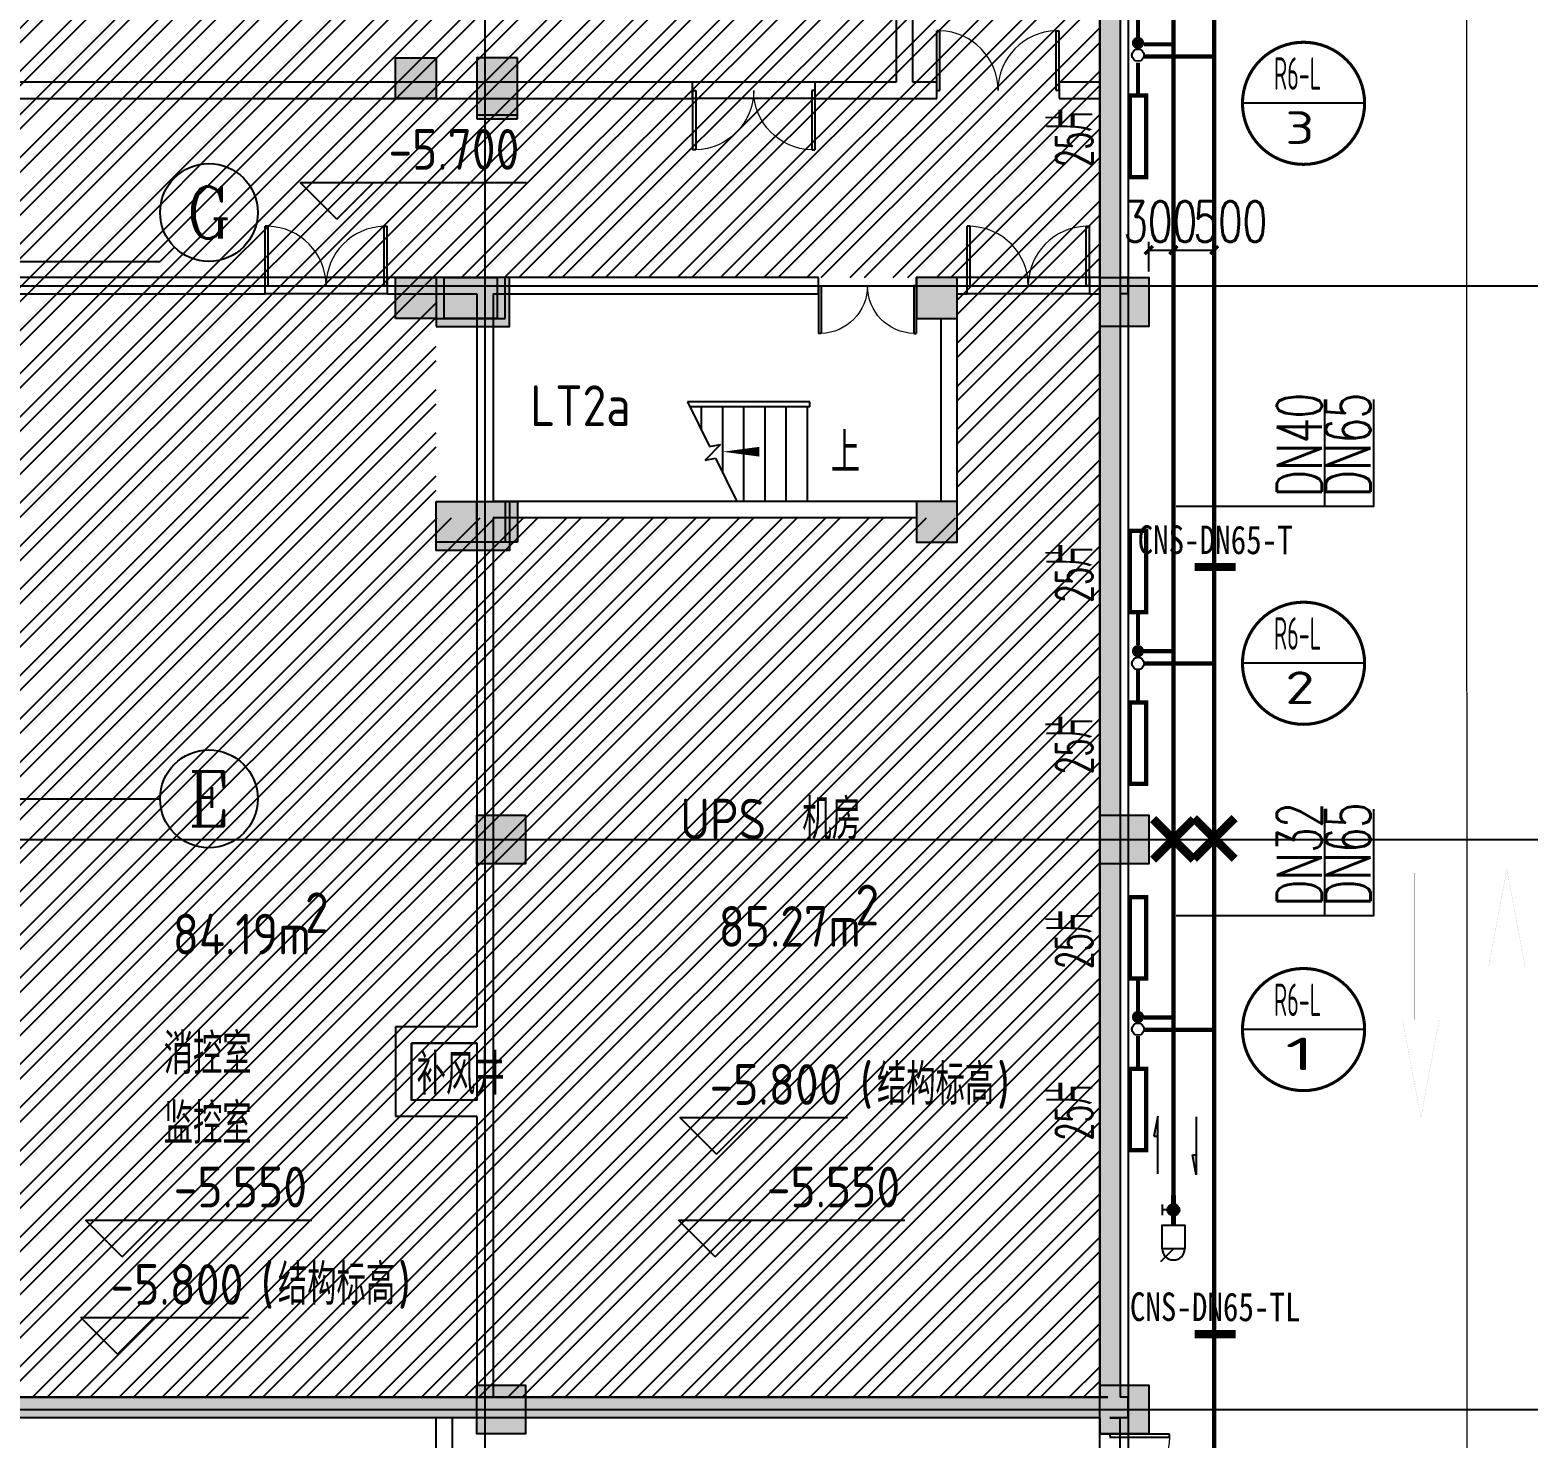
# Model space of a CAD drawing. Extents: x -888467 to -675969, y -675351 to -419232.
# Drawn here: x -757877 to -739482, y -625047 to -607755 of the extents above; entities that cross this region are included whole.
import ezdxf
from ezdxf.enums import TextEntityAlignment as Align

# ---------------------------------------------------------------- set-up
doc = ezdxf.new("R2010")
doc.units = 0
doc.header["$LTSCALE"] = 1000
doc.linetypes.add('DASH', pattern=[0.35, 0.25, -0.1])
doc.layers.get('0').update_dxf_attribs({"linetype": 'CONTINUOUS'})
doc.layers.get('Defpoints').update_dxf_attribs({"linetype": 'CONTINUOUS'})
for name, color, linetype in [('0-供暖管道管径标注', 4, 'CONTINUOUS'), ('1-标注', 2, 'CONTINUOUS'), ('1-风管标注', 4, 'CONTINUOUS'), ('2-房间名称', 7, 'CONTINUOUS'), ('3-建筑', 7, 'CONTINUOUS'), ('3-淡显', 8, 'CONTINUOUS'), ('A-COLU-CONC', 2, 'CONTINUOUS'), ('A-WALL-PATT', 252, 'CONTINUOUS'), ('AXIS_TEXT', 7, 'CONTINUOUS'), ('DIM_IDEN', 3, 'CONTINUOUS'), ('DOTE', 252, 'CONTINUOUS'), ('PIPE-暖供水', 3, 'CONTINUOUS'), ('PIPE-暖回支管', 4, 'DASH'), ('PIPE-暖回水', 1, 'DASH'), ('TEXT-散热器', 7, 'CONTINUOUS'), ('TH-散热器', 4, 'CONTINUOUS'), ('VALVE-暖供水', 7, 'CONTINUOUS'), ('VPIPE-暖供水', 3, 'CONTINUOUS'), ('VPIPE-暖回水', 2, 'DASH'), ('VRV-配件', 1, 'CONTINUOUS'), ('建筑层', 253, 'CONTINUOUS'), ('抗震支吊架', 2, 'CONTINUOUS'), ('暖－管径标注', 2, 'CONTINUOUS'), ('结构柱子', 253, 'CONTINUOUS')]:
    doc.layers.add(name, color=color, linetype=linetype)
doc.layers.add('3-深度淡显', color=252, linetype='CONTINUOUS', lineweight=0)
doc.styles.add('_TCH_AXIS', font='COMPLEX', dxfattribs={"bigfont": 'GBCBIG'})
doc.styles.add('_THVAC_DIM', font='simplex.shx', dxfattribs={"width": 0.8, "height": 3.5, "bigfont": 'gbcbig.shx'})
doc.styles.add('COMPLEX', font='COMPLEX')
doc.styles.add('kzcad', font='', dxfattribs={"width": 0.8})
doc.styles.get("Standard").update_dxf_attribs({"font": 'GBENOR', "bigfont": 'GBCBIG'})
doc.styles.add('设备标注', font='simplex.shx', dxfattribs={"width": 0.705882, "bigfont": 'gbcbig.shx'})
doc.styles.get('kzcad').set_extended_font_data('SimSun')
doc.dimstyles.new('sm150', dxfattribs={"dimtxt": 500, "dimasz": 100, "dimexe": 100, "dimexo": 75, "dimgap": 100, "dimtad": 1, "dimdec": 0, "dimrnd": 10, "dimzin": 0, "dimdsep": 46, "dimtxsty": '设备标注', "dimblk": 'ARCHTICK', "dimcen": 0.09, "dimclrd": 4, "dimclre": 4, "dimclrt": 4, "dimadec": 0, "dimazin": 0, "dimtfac": 1, "dimtdec": 0, "dimtix": 1, "dimtmove": 2, "dimatfit": 3, "dimldrblk": 'ARCHTICK', "dimfxl": 800, "dimfxlon": 1, "dimtolj": 1, "dimtzin": 0, "dimarcsym": 0})

# ---------------------------------------------------------------- blocks, each defined once
blk = doc.blocks.new('gfhfdthrtg')
at = {"layer": 'A-WALL-PATT'}
for points in [[(473842, 877154), (474342, 877154), (474342, 877654), (473842, 877654)], [(473092, 874454), (473742, 874454), (473742, 874954), (473092, 874954)], [(473842, 874454), (474342, 874454), (474342, 874954), (473842, 874954)], [(472842, 871704), (473342, 871704), (473342, 872204), (472842, 872204)]]:
    blk.add_hatch(color=256, dxfattribs=at).paths.add_polyline_path(points)
at = {"layer": 'A-COLU-CONC'}
for p, q in [((474342, 877654), (473842, 877654)), ((473842, 877654), (473842, 877154)), ((474342, 877154), (474342, 877654)), ((473842, 877154), (474342, 877154)), ((473742, 874954), (473092, 874954)), ((473092, 874954), (473092, 874454)), ((473742, 874454), (473742, 874954)), ((474342, 874954), (473842, 874954)), ((473842, 874954), (473842, 874454)), ((474342, 874454), (474342, 874954)), ((473092, 874454), (473742, 874454)), ((473842, 874454), (474342, 874454)), ((473342, 872204), (472842, 872204)), ((472842, 872204), (472842, 871704)), ((473342, 871704), (473342, 872204)), ((472842, 871704), (473342, 871704))]:
    blk.add_line(p, q, dxfattribs=at)
blk = doc.blocks.new('_ArchTick')
at = {"color": 0, "linetype": 'ByBlock', "const_width": 0.4}
blk.add_lwpolyline([(-0.5, -0.5), (0.5, 0.5)], dxfattribs=at)
blk = doc.blocks.new('*D122')
at = {"layer": '1-标注', "color": 4, "lineweight": -2, "transparency": 16777216}
for p, q in [((-744140, -610722), (-744140, -610358)), ((-744140, -610458), (-743836, -610458)), ((-743836, -610722), (-743836, -610358))]:
    blk.add_line(p, q, dxfattribs=at)
at = {"layer": 'Defpoints', "color": 0, "transparency": 16777216}
for p in [(-743836, -610458), (-744140, -610797), (-743836, -610797)]:
    blk.add_point(p, dxfattribs=at)
at = {"layer": '1-标注', "color": 4, "lineweight": -2, "transparency": 16777216, "xscale": 100, "yscale": 100, "zscale": 100, "rotation": 180}
blk.add_blockref('_ArchTick', (-744140, -610458), dxfattribs=at)
at = {"layer": '1-标注', "color": 4, "lineweight": -2, "transparency": 16777216, "xscale": 100, "yscale": 100, "zscale": 100}
blk.add_blockref('_ArchTick', (-743836, -610458), dxfattribs=at)
at = {"layer": '1-标注', "color": 4, "transparency": 16777216, "insert": (-743998, -610108), "char_height": 500, "attachment_point": 5, "style": '设备标注'}
blk.add_mtext('\\A1;300', dxfattribs=at)
blk = doc.blocks.new('$VALVE$00000927')
h = blk.add_hatch(color=256)
edge = h.paths.add_edge_path()
edge.add_arc((0, 118), 48.4, 0, 360)
blk.add_lwpolyline([(92, 436, 1), (-92, 436)], format="xyb")
for points in [[(0, 436), (107, 543)], [(92, 75), (92, 162)], [(48, 118), (92, 118)]]:
    blk.add_lwpolyline(points)
blk.add_lwpolyline([(-92, 436), (92, 436), (92, 242), (-92, 242)], close=True)
at = {"const_width": 40}
blk.add_lwpolyline([(0, 0), (0, 242)], dxfattribs=at)
blk.add_circle((0, 118), 48.4)
blk = doc.blocks.new('*D127')
at = {"layer": '1-标注', "color": 4, "lineweight": -2, "transparency": 16777216}
for p, q in [((-743836, -610722), (-743836, -610358)), ((-743836, -610458), (-743335, -610458)), ((-743335, -611258), (-743335, -610358))]:
    blk.add_line(p, q, dxfattribs=at)
at = {"layer": 'Defpoints', "color": 0, "transparency": 16777216}
for p in [(-743335, -610458), (-743836, -610797), (-743335, -613712)]:
    blk.add_point(p, dxfattribs=at)
at = {"layer": '1-标注', "color": 4, "lineweight": -2, "transparency": 16777216, "xscale": 100, "yscale": 100, "zscale": 100, "rotation": 180}
blk.add_blockref('_ArchTick', (-743836, -610458), dxfattribs=at)
at = {"layer": '1-标注', "color": 4, "lineweight": -2, "transparency": 16777216, "xscale": 100, "yscale": 100, "zscale": 100}
blk.add_blockref('_ArchTick', (-743335, -610458), dxfattribs=at)
at = {"layer": '1-标注', "color": 4, "transparency": 16777216, "insert": (-743138, -610108), "char_height": 500, "attachment_point": 5, "style": '设备标注'}
blk.add_mtext('\\A1;500', dxfattribs=at)
blk = doc.blocks.new('$DorLib2D$00000002')
for p, q in [((-0.5, 0), (-0.5, 0.4875)), ((-0.475, 0.4875), (-0.5, 0.4875)), ((-0.475, 0), (-0.475, 0.4875)), ((0.475, 0), (0.475, 0.4875)), ((0.475, 0.4875), (0.5, 0.4875)), ((0.5, 0), (0.5, 0.4875)), ((-0.5, 0), (-0.475, 0)), ((0.5, 0), (0.475, 0))]:
    blk.add_line(p, q)
at = {"lineweight": 13}
for centre, start, end in [((-0.4875, 0), 0, 88.53072), ((0.4875, 0), 91.46928, 180)]:
    blk.add_arc(centre, 0.4875, start, end, dxfattribs=at)
blk = doc.blocks.new('_AXISO')
blk.add_circle((0, 0), 0.5)
at = {"layer": 'AXIS_TEXT', "style": 'COMPLEX', "width": 1.041667}
blk.add_attdef('A', text='', height=0.56, dxfattribs=at).set_placement((-0.25, -0.28), (0.25, -0.28), align=Align.FIT)
blk = doc.blocks.new('坡向')
at = {"layer": '1-风管标注'}
h = blk.add_hatch(color=256, dxfattribs=at)
h.dxf.hatch_style = 1
h.paths.add_polyline_path([(-283166, -104624), (-283166, -104869), (-283119, -104869)])
for p, q in [((-283166, -105334), (-283166, -104624)), ((-283166, -104624), (-283119, -104869)), ((-283119, -104869), (-283166, -104869))]:
    blk.add_line(p, q, dxfattribs=at)
blk = doc.blocks.new('A$C2B1B7B0A')
at = {"layer": '结构柱子'}
h = blk.add_hatch(color=253, dxfattribs=at)
h.dxf.hatch_style = 1
h.paths.add_polyline_path([(116200, 40700), (116200, 41400), (115700, 41400), (115700, 40700)])
h = blk.add_hatch(color=253, dxfattribs=at)
h.dxf.hatch_style = 1
h.paths.add_polyline_path([(116100, 38100), (116100, 38700), (115200, 38700), (115200, 38100)])
h = blk.add_hatch(color=253, dxfattribs=at)
h.dxf.hatch_style = 1
h.paths.add_polyline_path([(121600, 38700), (121100, 38700), (121100, 38200), (121600, 38200)])
h = blk.add_hatch(color=253, dxfattribs=at)
h.dxf.hatch_style = 1
h.paths.add_polyline_path([(123950, 38700), (123350, 38700), (123350, 38100), (123950, 38100)])
h = blk.add_hatch(color=253, dxfattribs=at)
h.dxf.hatch_style = 1
h.paths.add_polyline_path([(115200, 35950), (115200, 35350), (116100, 35350), (116100, 35950)])
h = blk.add_hatch(color=253, dxfattribs=at)
h.dxf.hatch_style = 1
h.paths.add_polyline_path([(121600, 35950), (121100, 35950), (121100, 35450), (121600, 35450)])
h = blk.add_hatch(color=253, dxfattribs=at)
h.dxf.hatch_style = 1
h.paths.add_polyline_path([(116300, 32100), (115700, 32100), (115700, 31500), (116300, 31500)])
h = blk.add_hatch(color=253, dxfattribs=at)
h.dxf.hatch_style = 1
h.paths.add_polyline_path([(123950, 32100), (123350, 32100), (123350, 31500), (123950, 31500)])
h = blk.add_hatch(color=253, dxfattribs=at)
h.dxf.hatch_style = 1
h.paths.add_polyline_path([(116300, 25100), (115700, 25100), (115700, 24500), (116300, 24500)])
h = blk.add_hatch(color=253, dxfattribs=at)
h.dxf.hatch_style = 1
h.paths.add_polyline_path([(123950, 25100), (123350, 25100), (123350, 24500), (123950, 24500)])
at = {"layer": '结构柱子', "color": 253}
for points in [[(116200, 41400), (115700, 41400), (115700, 40700), (116200, 40700)], [(115200, 38100), (116100, 38100), (116100, 38700), (115200, 38700)], [(121600, 38700), (121100, 38700), (121100, 38200), (121600, 38200)], [(123350, 38700), (123950, 38700), (123950, 38100), (123350, 38100)], [(115200, 35950), (116100, 35950), (116100, 35350), (115200, 35350)], [(121600, 35950), (121100, 35950), (121100, 35450), (121600, 35450)], [(115700, 32100), (116300, 32100), (116300, 31500), (115700, 31500)], [(123350, 32100), (123950, 32100), (123950, 31500), (123350, 31500)], [(115700, 25100), (116300, 25100), (116300, 24500), (115700, 24500)], [(123350, 25100), (123950, 25100), (123950, 24500), (123350, 24500)]]:
    blk.add_lwpolyline(points, close=True, dxfattribs=at)

msp = doc.modelspace()

# ---------------------------------------------------------------- hatches: boundary and pattern name
at = {"layer": '2-房间名称'}
for points in [[(-746990.4, -611296.6), (-746490.4, -611296.6), (-746490.4, -610796.6), (-746990.4, -610796.6)], [(-746990.4, -614046.6), (-746490.4, -614046.6), (-746490.4, -613546.6), (-746990.4, -613546.6)]]:
    msp.add_hatch(color=256, dxfattribs=at).paths.add_polyline_path(points)
at = {"layer": '3-淡显'}
for points in [[(-744657.1, -605579.9), (-744740.4, -605746.6), (-744740.4, -608496.6), (-744490.4, -608496.6), (-744490.4, -605546.6)], [(-744490.4, -608496.6), (-744740.4, -608496.6), (-744740.4, -610896.6), (-744490.4, -610896.6)], [(-744490.4, -610896.6), (-744740.4, -610896.6), (-744740.4, -624546.6), (-744615.4, -624629.9), (-744490.4, -624546.6)], [(-752790.4, -624796.6), (-752790.4, -624546.6), (-758140.4, -624546.6), (-758390.4, -624796.6)], [(-752290.4, -624796.6), (-752290.4, -624546.6), (-752790.4, -624546.6), (-752790.4, -624796.6)], [(-744623.7, -624713.2), (-744640.4, -624546.6), (-752290.4, -624546.6), (-752290.4, -624796.6), (-744740.4, -624796.6)], [(-744615.4, -624629.9), (-744740.4, -624546.6), (-744640.4, -624546.6), (-744623.7, -624713.2), (-744490.4, -624796.6), (-744615.4, -624796.6)], [(-744390.4, -624546.6), (-744490.4, -624546.6), (-744615.4, -624629.9), (-744615.4, -624796.6), (-744390.4, -624796.6)], [(-744740.4, -624796.6), (-744740.4, -624996.6), (-744490.4, -624996.6), (-744490.4, -624796.6), (-744623.7, -624713.2)]]:
    msp.add_hatch(color=256, dxfattribs=at).paths.add_polyline_path(points)
h = msp.add_hatch(color=256, dxfattribs=at)
h.dxf.hatch_style = 1
h.paths.add_polyline_path([(-751890.4, -608846.6), (-751890.4, -608096.6), (-752390.4, -608096.6), (-752390.4, -608846.6)])
h = msp.add_hatch(color=256, dxfattribs=at)
h.dxf.hatch_style = 1
h.paths.add_polyline_path([(-752040.4, -611296.6), (-752040.4, -610796.6), (-752890.4, -610796.6), (-752890.4, -611296.6)])
h = msp.add_hatch(color=256, dxfattribs=at)
h.dxf.hatch_style = 1
h.paths.add_polyline_path([(-746490.3, -610796.6), (-746990.3, -610796.6), (-746990.3, -611296.6), (-746490.3, -611296.6)])
h = msp.add_hatch(color=256, dxfattribs=at)
h.dxf.hatch_style = 1
h.paths.add_polyline_path([(-744140.4, -610796.6), (-744740.4, -610796.6), (-744740.4, -611396.6), (-744140.4, -611396.6)])
h = msp.add_hatch(color=256, dxfattribs=at)
h.dxf.hatch_style = 1
h.paths.add_polyline_path([(-752890.4, -613546.7), (-752890.4, -614046.7), (-752040.4, -614046.7), (-752040.4, -613546.7)])
h = msp.add_hatch(color=256, dxfattribs=at)
h.dxf.hatch_style = 1
h.paths.add_polyline_path([(-746490.4, -613546.6), (-746990.4, -613546.6), (-746990.4, -614046.6), (-746490.4, -614046.6)])
h = msp.add_hatch(color=256, dxfattribs=at)
h.dxf.hatch_style = 1
h.paths.add_polyline_path([(-751790.4, -617396.6), (-752390.4, -617396.6), (-752390.4, -617996.6), (-751790.4, -617996.6)])
h = msp.add_hatch(color=256, dxfattribs=at)
h.dxf.hatch_style = 1
h.paths.add_polyline_path([(-744140.4, -617396.6), (-744740.4, -617396.6), (-744740.4, -617996.6), (-744140.4, -617996.6)])
h = msp.add_hatch(color=256, dxfattribs=at)
h.dxf.hatch_style = 1
h.paths.add_polyline_path([(-751790.4, -624396.6), (-752390.4, -624396.6), (-752390.4, -624996.6), (-751790.4, -624996.6)])
h = msp.add_hatch(color=256, dxfattribs=at)
h.dxf.hatch_style = 1
h.paths.add_polyline_path([(-744140.4, -624396.6), (-744740.4, -624396.6), (-744740.4, -624996.6), (-744140.4, -624996.6)])
at = {"layer": 'PIPE-暖供水', "linetype": 'Continuous'}
for points in [[(-743836.4, -622067.7), (-743836.4, -622094), (-743810.1, -622094)], [(-743836.4, -622067.7), (-743810.1, -622067.7), (-743810.1, -622094)]]:
    msp.add_hatch(color=256, dxfattribs=at).paths.add_polyline_path(points)
at = {"layer": 'VPIPE-暖回水', "linetype": 'DASH'}
for points in [[(-744346.4, -607914.1), (-744344.7, -607929.7), (-744339.9, -607944.6), (-744332, -607958.2), (-744321.6, -607969.8), (-744308.9, -607979), (-744294.5, -607985.4), (-744279.2, -607988.7), (-744263.5, -607988.7), (-744248.2, -607985.4), (-744233.9, -607979), (-744221.2, -607969.8), (-744210.7, -607958.2), (-744202.8, -607944.6), (-744198, -607929.7), (-744196.4, -607914.1), (-744198, -607898.5), (-744202.8, -607883.6), (-744210.7, -607870), (-744221.2, -607858.3), (-744233.9, -607849.1), (-744248.2, -607842.7), (-744263.5, -607839.5), (-744279.2, -607839.5), (-744294.5, -607842.7), (-744308.9, -607849.1), (-744321.6, -607858.3), (-744332, -607870), (-744339.9, -607883.6), (-744344.7, -607898.5)], [(-744346.4, -615383.6), (-744344.7, -615399.2), (-744339.9, -615414.1), (-744332, -615427.6), (-744321.6, -615439.3), (-744308.9, -615448.5), (-744294.5, -615454.9), (-744279.2, -615458.2), (-744263.5, -615458.2), (-744248.2, -615454.9), (-744233.9, -615448.5), (-744221.2, -615439.3), (-744210.7, -615427.6), (-744202.8, -615414.1), (-744198, -615399.2), (-744196.4, -615383.6), (-744198, -615368), (-744202.8, -615353.1), (-744210.7, -615339.5), (-744221.2, -615327.8), (-744233.9, -615318.6), (-744248.2, -615312.2), (-744263.5, -615309), (-744279.2, -615309), (-744294.5, -615312.2), (-744308.9, -615318.6), (-744321.6, -615327.8), (-744332, -615339.5), (-744339.9, -615353.1), (-744344.7, -615368)], [(-744346.4, -619874.7), (-744344.7, -619890.3), (-744339.9, -619905.2), (-744332, -619918.8), (-744321.6, -619930.4), (-744308.9, -619939.6), (-744294.5, -619946), (-744279.2, -619949.3), (-744263.5, -619949.3), (-744248.2, -619946), (-744233.9, -619939.6), (-744221.2, -619930.4), (-744210.7, -619918.8), (-744202.8, -619905.2), (-744198, -619890.3), (-744196.4, -619874.7), (-744198, -619859.1), (-744202.8, -619844.2), (-744210.7, -619830.6), (-744221.2, -619818.9), (-744233.9, -619809.7), (-744248.2, -619803.3), (-744263.5, -619800.1), (-744279.2, -619800.1), (-744294.5, -619803.3), (-744308.9, -619809.7), (-744321.6, -619818.9), (-744332, -619830.6), (-744339.9, -619844.2), (-744344.7, -619859.1)]]:
    msp.add_hatch(color=256, dxfattribs=at).paths.add_polyline_path(points)
at = {"layer": '建筑层'}
h = msp.add_hatch(dxfattribs=at)
h.set_pattern_fill('金属', color=253, scale=150)
h.set_pattern_definition([(45, (-2314792.5, -1671847.72), (-265.16504, 265.16504), []), (45, (-2314615.73, -1671847.72), (-265.16504, 265.16504), [])])
h.paths.add_polyline_path([(-768540.4, -610496.6), (-768540.4, -602996.6), (-747240.4, -602996.6), (-747240.4, -605746.6), (-744740.4, -605746.6), (-744740.4, -624546.6), (-758140.4, -624546.6), (-758140.4, -613746.6), (-760390.4, -613746.6), (-760390.4, -610496.6)])
h.paths.add_polyline_path([(-746490.4, -613746.6), (-752890.4, -613746.6), (-752890.4, -610796.6), (-746490.4, -610796.6)], flags=16)

# ---------------------------------------------------------------- linework, layer by layer
at = {"layer": '0-供暖管道管径标注'}
for points in [[(-743802.2, -613601.2), (-741377, -613601.2), (-741377, -612294.8)], [(-741977, -613601.2), (-741977, -612294.8)], [(-743802.2, -618629.6), (-741377, -618629.6), (-741377, -617323.2)], [(-741977, -618629.6), (-741977, -617323.2)]]:
    msp.add_lwpolyline(points, dxfattribs=at)
at = {"layer": '2-房间名称'}
for p, q in [((-754108.5, -610078.7), (-754558.5, -609628.7)), ((-754558.5, -609628.7), (-751779.8, -609628.7)), ((-754108.5, -610078.7), (-753658.5, -609628.7)), ((-746490.4, -610796.6), (-746990.4, -610796.6)), ((-746990.4, -610796.6), (-746990.4, -611296.6)), ((-746490.4, -611296.6), (-746490.4, -610796.6)), ((-746990.4, -611296.6), (-746490.4, -611296.6)), ((-746490.4, -613546.6), (-746990.4, -613546.6)), ((-746990.4, -613546.6), (-746990.4, -614046.6)), ((-746490.4, -614046.6), (-746490.4, -613546.6)), ((-746990.4, -614046.6), (-746490.4, -614046.6)), ((-749446.5, -621562.2), (-749896.5, -621112.2)), ((-749896.5, -621112.2), (-747836.5, -621112.2)), ((-749446.5, -621562.2), (-748996.5, -621112.2)), ((-756746.1, -622821.7), (-757196.1, -622371.7)), ((-757196.1, -622371.7), (-754417.4, -622371.7)), ((-756746.1, -622821.7), (-756296.1, -622371.7)), ((-749463.1, -622821.7), (-749913.1, -622371.7)), ((-749913.1, -622371.7), (-747134.4, -622371.7)), ((-749463.1, -622821.7), (-749013.1, -622371.7)), ((-756802.5, -624018.2), (-757252.5, -623568.2)), ((-757252.5, -623568.2), (-755192.5, -623568.2)), ((-756802.5, -624018.2), (-756352.5, -623568.2))]:
    msp.add_line(p, q, dxfattribs=at)
msp.add_lwpolyline([(-748200.4, -612934.1, 0, 0, 0), (-749370.4, -612934.1, 0, 120, 0), (-748920.4, -612934.1, 0, 0, 0)], format="xyseb", dxfattribs=at)
msp.add_lwpolyline([(-753190.4, -620196.6), (-752390.4, -620196.6), (-752390.4, -620896.6), (-753190.4, -620896.6)], close=True, dxfattribs=at)
at = {"layer": '3-建筑'}
for p, q in [((-744490.4, -605546.6), (-744490.4, -608496.6)), ((-747240.4, -605746.6), (-747240.4, -608396.6)), ((-747040.4, -605746.6), (-747040.4, -608396.6)), ((-744740.4, -605746.6), (-744740.4, -608496.6)), ((-749740.4, -608396.6), (-762740.4, -608396.6)), ((-749740.4, -608596.6), (-749740.4, -608396.6)), ((-748240.4, -608396.6), (-749740.4, -608396.6)), ((-747240.4, -608396.6), (-748240.4, -608396.6)), ((-748240.4, -608396.6), (-748240.4, -608596.6)), ((-746740.4, -608396.6), (-747040.4, -608396.6)), ((-746740.4, -608596.6), (-746740.4, -608396.6)), ((-744740.4, -608396.6), (-745240.4, -608396.6)), ((-745240.4, -608396.6), (-745240.4, -608596.6)), ((-744740.4, -608496.6), (-744740.4, -610896.6)), ((-744490.4, -608496.6), (-744490.4, -610896.6)), ((-762740.4, -608596.6), (-749740.4, -608596.6)), ((-748240.4, -608596.6), (-749740.4, -608596.6)), ((-748240.4, -608596.6), (-747140.4, -608596.6)), ((-747140.4, -608596.6), (-746740.4, -608596.6)), ((-745240.4, -608596.6), (-744740.4, -608596.6)), ((-756103.6, -610420.8), (-756279.4, -610596.6)), ((-762179.4, -610596.6), (-756279.4, -610596.6)), ((-754990.4, -610796.6), (-760390.4, -610796.6)), ((-753490.4, -610796.6), (-754990.4, -610796.6)), ((-754990.4, -610996.6), (-754990.4, -610796.6)), ((-752290.4, -610796.6), (-753490.4, -610796.6)), ((-753490.4, -610796.6), (-753490.4, -610996.6)), ((-748193.5, -610796.6), (-752290.4, -610796.6)), ((-748193.5, -610996.6), (-748193.5, -610796.6)), ((-746990.4, -610796.6), (-746993.5, -610796.6)), ((-746993.5, -610796.6), (-746993.5, -610996.6)), ((-746369, -610796.6), (-746490.4, -610796.6)), ((-744869, -610796.6), (-746369, -610796.6)), ((-746369, -610996.6), (-746369, -610796.6)), ((-744740.4, -610796.6), (-744869, -610796.6)), ((-744869, -610796.6), (-744869, -610996.6)), ((-744740.4, -610896.6), (-744740.4, -624546.6)), ((-744390.4, -610796.6), (-744490.4, -610796.6)), ((-744490.4, -610896.6), (-744490.4, -624546.6)), ((-744390.4, -610996.6), (-744390.4, -610796.6)), ((-760390.4, -610996.6), (-754990.4, -610996.6)), ((-753490.4, -610996.6), (-754990.4, -610996.6)), ((-753490.4, -610996.6), (-752390.4, -610996.6)), ((-752390.4, -610996.6), (-752390.4, -613646.6)), ((-752190.4, -610996.6), (-752190.4, -613546.6)), ((-752190.4, -610996.6), (-748193.5, -610996.6)), ((-746993.5, -610996.6), (-746990.4, -610996.6)), ((-746490.4, -610996.6), (-746369, -610996.6)), ((-744869, -610996.6), (-746369, -610996.6)), ((-744869, -610996.6), (-744740.4, -610996.6)), ((-744390.4, -610996.6), (-744490.4, -610996.6)), ((-746690.4, -613546.6), (-746690.4, -611296.6)), ((-746490.4, -613546.6), (-746490.4, -611296.6)), ((-748330.4, -612321.6), (-749801.7, -612321.6)), ((-749801.7, -612321.6), (-749531.2, -612871.4)), ((-748300.4, -612321.6), (-749801.7, -612321.6)), ((-748300.4, -612381.6), (-748300.4, -612321.6)), ((-748300.4, -612381.6), (-749772.2, -612381.6)), ((-749630.4, -612669.8), (-749630.4, -612381.6)), ((-749370.4, -613198.3), (-749370.4, -612381.6)), ((-749110.4, -613546.6), (-749110.4, -612381.6)), ((-748850.4, -613546.6), (-748850.4, -612381.6)), ((-748590.4, -613546.6), (-748590.4, -612381.6)), ((-748330.4, -613546.6), (-748330.4, -612381.6)), ((-749398.8, -612845.2), (-749585, -613039.3)), ((-749531.2, -612871.4), (-749398.8, -612845.2)), ((-749585, -613039.3), (-749460.7, -613014.7)), ((-749460.7, -613014.7), (-749199.1, -613546.6)), ((-752390.4, -613646.6), (-752390.4, -619996.6)), ((-746990.4, -613546.6), (-752190.4, -613546.6)), ((-748330.4, -613546.6), (-749199.1, -613546.6)), ((-747570.4, -613546.6), (-748390.7, -613546.6)), ((-746990.4, -613746.6), (-752190.4, -613746.6)), ((-752190.4, -613746.6), (-752190.4, -620096.6)), ((-762179.4, -617196.6), (-756279.4, -617196.6)), ((-753390.4, -619996.6), (-753390.4, -621096.6)), ((-752390.4, -619996.6), (-753390.4, -619996.6)), ((-752190.4, -620096.6), (-752190.4, -620996.6)), ((-753190.4, -620196.6), (-753190.4, -620896.6)), ((-752390.4, -620196.6), (-753190.4, -620196.6)), ((-752390.4, -620196.6), (-752390.4, -620896.6)), ((-752390.4, -620896.6), (-753190.4, -620896.6)), ((-752190.4, -620996.6), (-752190.4, -624546.6)), ((-752390.4, -621096.6), (-753390.4, -621096.6)), ((-752390.4, -621096.6), (-752390.4, -624546.6)), ((-752790.4, -624546.6), (-758140.4, -624546.6)), ((-752290.4, -624546.6), (-752790.4, -624546.6)), ((-744640.4, -624546.6), (-752290.4, -624546.6)), ((-744740.4, -624546.6), (-744640.4, -624546.6)), ((-744390.4, -624546.6), (-744490.4, -624546.6)), ((-744390.4, -624796.6), (-744390.4, -624546.6)), ((-752790.4, -624796.6), (-758390.4, -624796.6)), ((-752890.4, -628696.6), (-752890.4, -624796.6)), ((-752290.4, -624796.6), (-752790.4, -624796.6)), ((-752690.4, -628696.6), (-752690.4, -624796.6)), ((-744740.4, -624796.6), (-752290.4, -624796.6)), ((-744740.4, -624796.6), (-744740.4, -624996.6)), ((-744390.4, -624796.6), (-744615.4, -624796.6)), ((-744615.4, -624796.6), (-744490.4, -624796.6)), ((-744490.4, -624996.6), (-744490.4, -624796.6)), ((-744740.4, -624996.6), (-744490.4, -624996.6)), ((-744740.4, -626496.6), (-744740.4, -624996.6)), ((-744490.4, -626496.6), (-744490.4, -624996.6))]:
    msp.add_line(p, q, dxfattribs=at)
at = {"layer": '3-建筑', "color": 7}
msp.add_lwpolyline([(-782790.4, -607096.6), (-772440.4, -607096.6), (-772440.4, -602996.6), (-768540.4, -602996.6), (-768540.4, -610496.6), (-772190.4, -610496.6), (-772190.4, -616996.6), (-768540.4, -616996.6), (-768540.4, -617046.6), (-766640.4, -617046.6), (-766640.4, -613746.6), (-758140.4, -613746.6), (-758140.4, -619146.6), (-758140.4, -619246.6), (-760390.4, -619246.6), (-760390.4, -620946.6), (-758140.4, -620946.6), (-758140.4, -624546.6), (-744740.4, -624546.6), (-744740.4, -605746.6), (-747240.4, -605746.6), (-747240.4, -602996.6), (-729090.4, -602996.6)], dxfattribs=at)
at = {"layer": '3-淡显'}
for p, q in [((-751890.4, -608096.6), (-752390.4, -608096.6)), ((-752390.4, -608096.6), (-752390.4, -608846.6)), ((-751890.4, -608846.6), (-751890.4, -608096.6)), ((-752390.4, -608846.6), (-751890.4, -608846.6)), ((-752040.4, -610796.6), (-752890.4, -610796.6)), ((-752890.4, -610796.6), (-752890.4, -611296.6)), ((-752040.4, -611296.6), (-752040.4, -610796.6)), ((-746490.3, -610796.6), (-746990.3, -610796.6)), ((-746990.3, -610796.6), (-746990.3, -611296.6)), ((-746490.3, -611296.6), (-746490.3, -610796.6)), ((-744740.4, -610796.6), (-744140.4, -610796.6)), ((-744740.4, -611396.6), (-744740.4, -610796.6)), ((-744140.4, -610796.6), (-744140.4, -611396.6)), ((-752890.4, -611296.6), (-752040.4, -611296.6)), ((-746990.3, -611296.6), (-746490.3, -611296.6)), ((-744140.4, -611396.6), (-744740.4, -611396.6)), ((-752890.4, -613546.7), (-752040.4, -613546.7)), ((-752890.4, -614046.7), (-752890.4, -613546.7)), ((-752040.4, -613546.7), (-752040.4, -614046.7)), ((-746490.4, -613546.6), (-746990.4, -613546.6)), ((-746990.4, -613546.6), (-746990.4, -614046.6)), ((-746490.4, -614046.6), (-746490.4, -613546.6)), ((-752040.4, -614046.7), (-752890.4, -614046.7)), ((-746990.4, -614046.6), (-746490.4, -614046.6)), ((-752390.4, -617396.6), (-751790.4, -617396.6)), ((-752390.4, -617996.6), (-752390.4, -617396.6)), ((-751790.4, -617396.6), (-751790.4, -617996.6)), ((-744740.4, -617396.6), (-744140.4, -617396.6)), ((-744740.4, -617996.6), (-744740.4, -617396.6)), ((-744140.4, -617396.6), (-744140.4, -617996.6)), ((-751790.4, -617996.6), (-752390.4, -617996.6)), ((-744140.4, -617996.6), (-744740.4, -617996.6)), ((-752390.4, -624396.6), (-751790.4, -624396.6)), ((-752390.4, -624996.6), (-752390.4, -624396.6)), ((-751790.4, -624396.6), (-751790.4, -624996.6)), ((-744740.4, -624396.6), (-744140.4, -624396.6)), ((-744740.4, -624996.6), (-744740.4, -624396.6)), ((-744140.4, -624396.6), (-744140.4, -624996.6)), ((-751790.4, -624996.6), (-752390.4, -624996.6)), ((-744140.4, -624996.6), (-744740.4, -624996.6))]:
    msp.add_line(p, q, dxfattribs=at)
at = {"layer": '3-深度淡显'}
msp.add_lwpolyline([(-740236.3, -603096.6), (-740232.1, -628669.1)], dxfattribs=at)
at = {"layer": '3-深度淡显', "const_width": 0.75}
for points in [[(-739817, -621061.8), (-739667, -621061.8), (-739667, -619261.8), (-739517, -619261.8), (-739742, -618061.8), (-739967, -619261.8), (-739817, -619261.8), (-739817, -621061.8)], [(-740872.2, -618108.4), (-740722.2, -618108.4), (-740722.2, -619908.4), (-740572.2, -619908.4), (-740797.2, -621108.4), (-741022.2, -619908.4), (-740872.2, -619908.4), (-740872.2, -618108.4)]]:
    msp.add_lwpolyline(points, dxfattribs=at)
at = {"layer": 'DIM_IDEN', "color": 7}
for p, q in [((-741488.9, -608655.5), (-742988.9, -608655.5)), ((-741488.9, -615531.8), (-742988.9, -615531.8)), ((-741488.9, -620030.2), (-742988.9, -620030.2))]:
    msp.add_line(p, q, dxfattribs=at)
at = {"layer": 'DIM_IDEN', "color": 7, "const_width": 37.5}
for points in [[(-741488.9, -608655.5, 1), (-742988.9, -608655.5, 1)], [(-741488.9, -615531.8, 1), (-742988.9, -615531.8, 1)], [(-741488.9, -620030.2, 1), (-742988.9, -620030.2, 1)]]:
    msp.add_lwpolyline(points, format="xyb", close=True, dxfattribs=at)
at = {"layer": 'DOTE', "color": 251}
for p, q in [((-752290.4, -598065.9), (-752290.4, -646591)), ((-744390.4, -598065.9), (-744390.4, -646591)), ((-872297.5, -610896.6), (-724690.4, -610896.6)), ((-758004.7, -617696.6), (-724690.4, -617696.6)), ((-872297.5, -624696.6), (-724690.4, -624696.6))]:
    msp.add_line(p, q, dxfattribs=at)
at = {"layer": 'PIPE-暖供水', "linetype": 'Continuous', "const_width": 52.5}
for points in [[(-743836.4, -622067.7), (-743836.4, -603895.7)], [(-743836.4, -607931), (-744196.4, -607931)], [(-743836.4, -615384.1), (-744196.4, -615384.1)], [(-743836.4, -619882.5), (-744196.4, -619882.5)]]:
    msp.add_lwpolyline(points, dxfattribs=at)
at = {"layer": 'PIPE-暖回支管', "linetype": 'DASH', "const_width": 52.5}
for points in [[(-744271.4, -607856), (-744271.4, -607451.4)], [(-744271.4, -608156.4), (-744271.4, -608561)], [(-744271.4, -615309.1), (-744271.4, -614904.5)], [(-744271.4, -615609.5), (-744271.4, -616014.1)], [(-744271.4, -619807.5), (-744271.4, -619402.9)], [(-744271.4, -620107.9), (-744271.4, -620512.5)]]:
    msp.add_lwpolyline(points, dxfattribs=at)
at = {"layer": 'PIPE-暖回水', "linetype": 'DASH', "const_width": 52.5}
msp.add_lwpolyline([(-744783.7, -637799.9), (-744783.7, -633672.4), (-743335.1, -633672.4), (-743335.1, -604475.7, -0.4142136), (-743255.1, -604395.7), (-730666.1, -604395.7)], format="xyb", dxfattribs=at)
for points in [[(-743335.1, -608081.4), (-744196.4, -608081.4)], [(-743335.1, -615534.5), (-744196.4, -615534.5)], [(-743335.1, -620032.9), (-744196.4, -620032.9)]]:
    msp.add_lwpolyline(points, dxfattribs=at)
at = {"layer": 'TH-散热器', "const_width": 52.5}
for points in [[(-744171.4, -608561), (-744171.4, -609561), (-744371.4, -609561), (-744371.4, -608561)], [(-744371.4, -614904.5), (-744371.4, -613904.5), (-744171.4, -613904.5), (-744171.4, -614904.5)], [(-744171.4, -616014.1), (-744171.4, -617014.1), (-744371.4, -617014.1), (-744371.4, -616014.1)], [(-744371.4, -619402.9), (-744371.4, -618402.9), (-744171.4, -618402.9), (-744171.4, -619402.9)], [(-744171.4, -620512.5), (-744171.4, -621512.5), (-744371.4, -621512.5), (-744371.4, -620512.5)]]:
    msp.add_lwpolyline(points, close=True, dxfattribs=at)
at = {"layer": 'VPIPE-暖供水', "linetype": 'Continuous'}
for centre in [(-744271.4, -608064.5), (-744271.4, -608064.5), (-744271.4, -615534), (-744271.4, -615534), (-744271.4, -620025.1), (-744271.4, -620025.1)]:
    msp.add_circle(centre, 75, dxfattribs=at)
at = {"layer": '抗震支吊架', "color": 2, "const_width": 100}
for points in [[(-743574.2, -614350.6), (-743074.2, -614350.6)], [(-743574.2, -623770.2), (-743074.2, -623770.2)]]:
    msp.add_lwpolyline(points, dxfattribs=at)
at = {"layer": '暖－管径标注', "const_width": 105.8}
for points in [[(-743587, -617944.6), (-744085.8, -617445.8)], [(-743587, -617445.8), (-744085.8, -617944.6)], [(-743085.7, -617933.1), (-743584.5, -617434.3)], [(-743085.7, -617434.3), (-743584.5, -617933.1)]]:
    msp.add_lwpolyline(points, dxfattribs=at)

# ---------------------------------------------------------------- block references
msp.add_blockref('A$C2B1B7B0A', (-868090.4, -649496.6))
at = {"layer": '3-建筑'}
for p, xscale, yscale, zscale, rotation in [((-745990.4, -608496.6), -1500, -1500, 200, 180), ((-748990.4, -608496.6), -1500, 1500, 200, 180), ((-754240.4, -610896.6), -1500, -1500, 200, 180), ((-745619, -610896.6), -1500, -1500, 200, 180), ((-747593.5, -610896.6), -1200, 1200, 200, 180), ((-744615.4, -625746.6), 1500, -1500, 250, 90.00000000867111)]:
    msp.add_blockref('$DorLib2D$00000002', p, dxfattribs=dict(at, xscale=xscale, yscale=yscale, zscale=zscale, rotation=rotation))
at = {"layer": '3-建筑', "xscale": -1}
msp.add_blockref('gfhfdthrtg', (-279048.7, -1485750.3), dxfattribs=at)
at = {"layer": '3-建筑'}
ref = msp.add_blockref('_AXISO', (-755679.4, -609996.6), dxfattribs=dict(at, xscale=1200, yscale=1200, zscale=1200))
ref.add_attrib('A', 'G', dxfattribs={"layer": 'AXIS_TEXT', "height": 637.8, "style": '_TCH_AXIS'}).set_placement((-755952.7, -610315.5), (-755406.1, -610315.5), align=Align.FIT)
ref = msp.add_blockref('_AXISO', (-755679.4, -617196.6), dxfattribs=dict(at, xscale=1200, yscale=1200, zscale=1200))
ref.add_attrib('A', 'E', dxfattribs={"layer": 'AXIS_TEXT', "height": 668.2, "style": '_TCH_AXIS'}).set_placement((-755933.9, -617530.7), (-755424.8, -617530.7), align=Align.FIT)
at = {"layer": 'VALVE-暖供水', "xscale": 1.5, "yscale": 1.5, "zscale": 1.5, "rotation": 180.0000000000002}
msp.add_blockref('$VALVE$00000927', (-743836.4, -622067.7), dxfattribs=at)
at = {"layer": 'VRV-配件', "xscale": -1, "rotation": 359.9999999999999}
msp.add_blockref('坡向', (-1027195.2, -516469), dxfattribs=at)
at = {"layer": 'VRV-配件', "rotation": 180.0000000000001}
msp.add_blockref('坡向', (-1026722.8, -726436.6), dxfattribs=at)

# ---------------------------------------------------------------- texts
at = {"layer": '0-供暖管道管径标注', "color": 251, "style": '设备标注', "width": 0.65}
for s, p in [('DN40', (-742015.6, -613487)), ('DN32', (-742015.6, -618515.4))]:
    msp.add_text(s, height=550, rotation=90, dxfattribs=at).set_placement(p)
at = {"layer": '0-供暖管道管径标注', "style": '设备标注', "width": 0.65}
for p in [(-741415.6, -613487), (-741415.6, -618515.4)]:
    msp.add_text('DN65', height=550, rotation=90, dxfattribs=at).set_placement(p)
at = {"layer": '2-房间名称'}
for s, p in [('-5.700', (-753474.8, -609471.2)), ('LT2a', (-751734, -612618.9)), ('上', (-748042.9, -613196.6)), ('机房', (-748393.6, -617696.6)), ('UPS', (-749893.6, -617696.6)), ('2', (-747741, -618751.2)), ('2', (-754500.1, -618845.9)), ('84.19m', (-756124.1, -619108.4)), ('85.27m', (-749421, -619013.7)), ('消控室', (-756234.8, -620578.1)), ('补风井', (-753129.8, -620829.3)), ('-5.800', (-749531.5, -620954.7)), ('(', (-747686.5, -620954.7)), ('结构标高', (-747476.5, -620954.7)), (')', (-746002, -620954.7)), ('监控室', (-756234.8, -621436.1)), ('-5.550', (-756112.4, -622214.2)), ('-5.550', (-748829.4, -622214.2)), ('-5.800', (-756887.5, -623410.7)), ('(', (-755042.5, -623410.7)), ('结构标高', (-754832.5, -623410.7)), (')', (-753358, -623410.7))]:
    msp.add_text(s, height=500, dxfattribs=at).set_placement(p)
at = {"layer": 'DIM_IDEN', "color": 7}
for s, width, p, p2 in [('R6-L', 0.634095, (-742602.2, -608489.6), (-742020.9, -608489.6)), ('3', 1.812008, (-742462.2, -609155), (-742105, -609155)), ('R6-L', 0.634095, (-742602.2, -615365.9), (-742020.9, -615365.9)), ('2', 1.75665, (-742462.2, -616031.3), (-742105, -616031.3)), ('R6-L', 0.634095, (-742602.2, -619864.3), (-742020.9, -619864.3)), ('1', 3.061886, (-742462.2, -620529.7), (-742105, -620529.7))]:
    msp.add_text(s, height=400, dxfattribs=dict(at, width=width)).set_placement(p, p2, align=Align.FIT)
at = {"layer": 'TEXT-散热器', "style": '_THVAC_DIM'}
for s, height, width, p in [('片', 525, 0.8, (-744831.8, -609005.7, -900)), ('25', 446.25, 0.564706, (-744831.8, -609437.7, -900)), ('片', 525, 0.8, (-744831.8, -614351.9, 1700)), ('25', 446.25, 0.564706, (-744831.8, -614783.9, 1700)), ('片', 525, 0.8, (-744831.8, -616458.8, -900)), ('25', 446.25, 0.564706, (-744831.8, -616890.8, -900)), ('片', 525, 0.8, (-744831.8, -618850.3, 1700)), ('25', 446.25, 0.564706, (-744831.8, -619282.3, 1700)), ('片', 525, 0.8, (-744831.8, -620957.2, -900)), ('25', 446.25, 0.564706, (-744831.8, -621389.2, -900))]:
    msp.add_text(s, height=height, rotation=90, dxfattribs=dict(at, width=width)).set_placement(p)
at = {"layer": '抗震支吊架', "color": 2, "style": 'kzcad', "width": 0.8}
for s, p in [('CNS-DN65-T', (-743324.2, -614190.6)), ('CNS-DN65-TL', (-743324.2, -623610.2))]:
    msp.add_text(s, height=350, rotation=359.88539, dxfattribs=at).set_placement(p, align=Align.CENTER)

# ---------------------------------------------------------------- dimensions: what is measured, and where the dimension line sits
at = {"layer": '1-标注'}
for base, p1, p2, picture, middle in [((-743836.4, -610458.2), (-744140.4, -610796.6), (-743836.4, -610796.6), '*D122', (-743997.8, -610108.2)), ((-743335.1, -610458.2), (-743836.4, -610796.6), (-743335.1, -613711.8), '*D127', (-743138.2, -610108.2))]:
    dim = msp.add_linear_dim(base=base, p1=p1, p2=p2, dimstyle='sm150', dxfattribs=at)
    dim.commit()
    dim.dimension.update_dxf_attribs({"geometry": picture, "text_midpoint": middle, "dimtype": 128})

doc.saveas('drawing.dxf')
